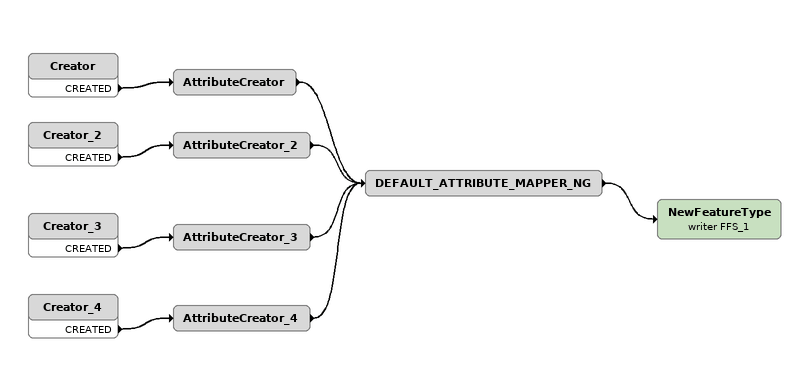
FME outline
Creator
    CREATED -> AttributeCreator
AttributeCreator
    -> DEFAULT_ATTRIBUTE_MAPPER_NG
Creator_2
    CREATED -> AttributeCreator_2
AttributeCreator_2
    -> DEFAULT_ATTRIBUTE_MAPPER_NG
Creator_3
    CREATED -> AttributeCreator_3
AttributeCreator_3
    -> DEFAULT_ATTRIBUTE_MAPPER_NG
Creator_4
    CREATED -> AttributeCreator_4
AttributeCreator_4
    -> DEFAULT_ATTRIBUTE_MAPPER_NG
DEFAULT_ATTRIBUTE_MAPPER_NG
    -> NewFeatureType (writer FFS_1)
NewFeatureType (writer FFS_1)
